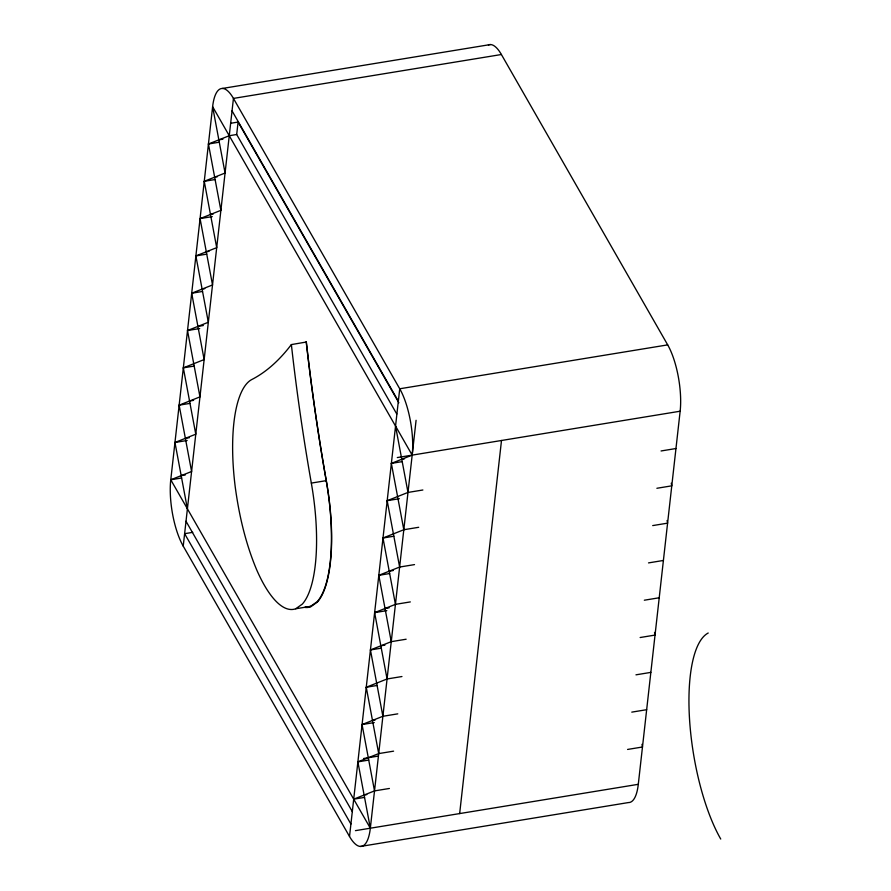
<?xml version="1.0" encoding="UTF-8"?>
<svg xmlns="http://www.w3.org/2000/svg" width="891" height="891" viewBox="0 0 891 891"><rect width="100%" height="100%" fill="white"/><g stroke="black" fill="none" stroke-linecap="round" stroke-linejoin="round"><path stroke-width="1.34" d="M416.086 420.296L370.333 828.207A47.836 15.515 80.7 0 1 349.517 836.482L183.223 546.116A47.836 15.515 80.7 0 1 170.771 479.781L212.626 106.686A47.836 15.515 80.7 0 1 233.442 98.411L501.399 54.518L667.693 344.884A47.836 15.515 80.7 0 1 680.145 411.219L638.29 784.314A47.836 15.515 80.7 0 1 628.467 802.557L360.499 846.45M183.223 546.116L233.442 98.411L399.736 388.777A47.836 15.515 80.7 0 1 412.177 455.123L391.361 463.387L403.812 529.733L382.996 538.008L395.437 604.354L374.621 612.629L387.073 678.975L366.257 687.251L378.697 753.597L357.881 761.861L370.333 828.207L170.771 479.781L191.587 471.506L179.147 405.16L199.963 396.885L187.511 330.539L208.327 322.264L195.886 255.917L216.702 247.653L204.251 181.307L225.067 173.032L212.626 106.686L412.177 455.123M396.785 414.025L236.694 134.496L238.086 122.067L230.646 123.281M349.517 836.482L399.736 388.777L667.693 344.884M459.656 813.583L501.499 440.488M304.633 607.384A117.345 38.046 80.7 0 0 310.747 606.782L317.341 602.116A117.345 38.046 80.7 0 0 326.373 481.084A728.248 236.093 80.7 0 1 306.337 342.021L291.368 344.583L288.394 348.37A727.691 235.915 80.7 0 1 251.897 379.477A117.322 38.035 80.7 0 0 235.269 487.243C239.111 515.432 245.593 543.376 256.608 569.661A117.334 38.046 80.7 0 0 295.701 608.776L310.591 606.337L317.185 601.681A117.345 38.046 80.7 0 0 326.217 480.65A728.248 236.093 80.7 0 1 307.506 353.137L306.181 341.576M295.701 608.776L302.294 604.12A117.334 38.046 80.7 0 0 311.327 483.089A728.248 236.093 80.7 0 1 292.627 355.576L291.368 344.583M187.4 508.817L174.959 442.471L195.775 434.195L183.334 367.849L204.139 359.574L191.699 293.228L212.515 284.953L200.074 218.607L220.879 210.343L208.438 143.997L229.254 135.722L236.694 134.496M364.53 797.4L353.705 799.171L374.51 790.896L362.069 724.561L382.885 716.286L370.444 649.94L391.249 641.665L378.809 575.319L399.625 567.044L387.184 500.697L407.989 492.433L422.88 489.994M222.449 88.443L490.406 44.55M218.841 139.854L222.906 139.196M208.438 143.997L219.264 142.215M214.664 177.164L217.371 176.719M204.251 181.307L215.076 179.525M210.476 214.475L213.183 214.029M200.074 218.607L212.247 216.613M206.289 251.785L208.995 251.34M195.886 255.917L206.712 254.147M202.101 289.096L204.807 288.651M191.699 293.228L202.524 291.457M197.925 326.407L203.337 325.516M187.511 330.539L199.695 328.545M183.334 367.849L194.16 366.078M189.549 401.017L193.614 400.36M179.147 405.16L189.972 403.389M185.361 438.327L189.427 437.67M174.959 442.471L187.143 440.477M181.185 475.638L185.239 474.97M170.771 479.781L181.597 477.999M397.297 457.562L680.145 411.219M401.774 459.255L404.481 458.809M391.361 463.387L402.186 461.616M311.338 483.089L326.217 480.65M661.066 450.969L675.957 448.529M192.734 532.35L184.615 533.687L350.909 824.052M387.184 500.697L399.357 498.704M403.812 529.733L418.692 527.294M656.879 488.279L671.769 485.84L671.268 483.189M382.996 538.008L393.822 536.237M399.625 567.044L414.515 564.604M652.702 525.59L667.582 523.151L667.092 520.5M389.222 571.187L393.276 570.518M378.809 575.319L389.634 573.548M395.437 604.354L410.328 601.915M648.514 562.9L663.405 560.461M385.035 608.497L389.089 607.829M374.621 612.629L386.805 610.636M391.249 641.665L406.14 639.226M644.327 600.211L659.217 597.772M380.847 645.797L384.912 645.14M370.444 649.94L381.27 648.169M387.073 678.975L401.952 676.536M640.139 637.522L655.03 635.083L654.529 632.421M366.257 687.251L377.082 685.469M382.885 716.286L397.776 713.847M635.962 674.832L650.842 672.393M372.483 720.418L375.189 719.973M362.069 724.561L374.253 722.556M378.697 753.597L393.588 751.158M631.775 712.132L646.666 709.693M363.539 758.508L378.419 756.069M357.881 761.861L368.707 760.09M374.51 790.896L389.4 788.468M627.587 749.442L642.478 747.003L641.977 744.353M364.107 795.039L366.814 794.594M355.442 830.646L638.29 784.314M232.039 110.852L398.344 401.206M238.086 122.067L398.867 402.788M186.007 521.246L352.301 811.612M395.548 426.087L407.989 492.433M488.413 44.918A47.836 15.515 80.7 0 1 501.399 54.518M720.741 839.044A117.345 38.046 80.7 0 1 689.5 718.636A117.345 38.046 80.7 0 1 708.222 633.011M310.591 606.337A117.345 38.046 80.7 0 1 305.736 607.061"/></g></svg>
